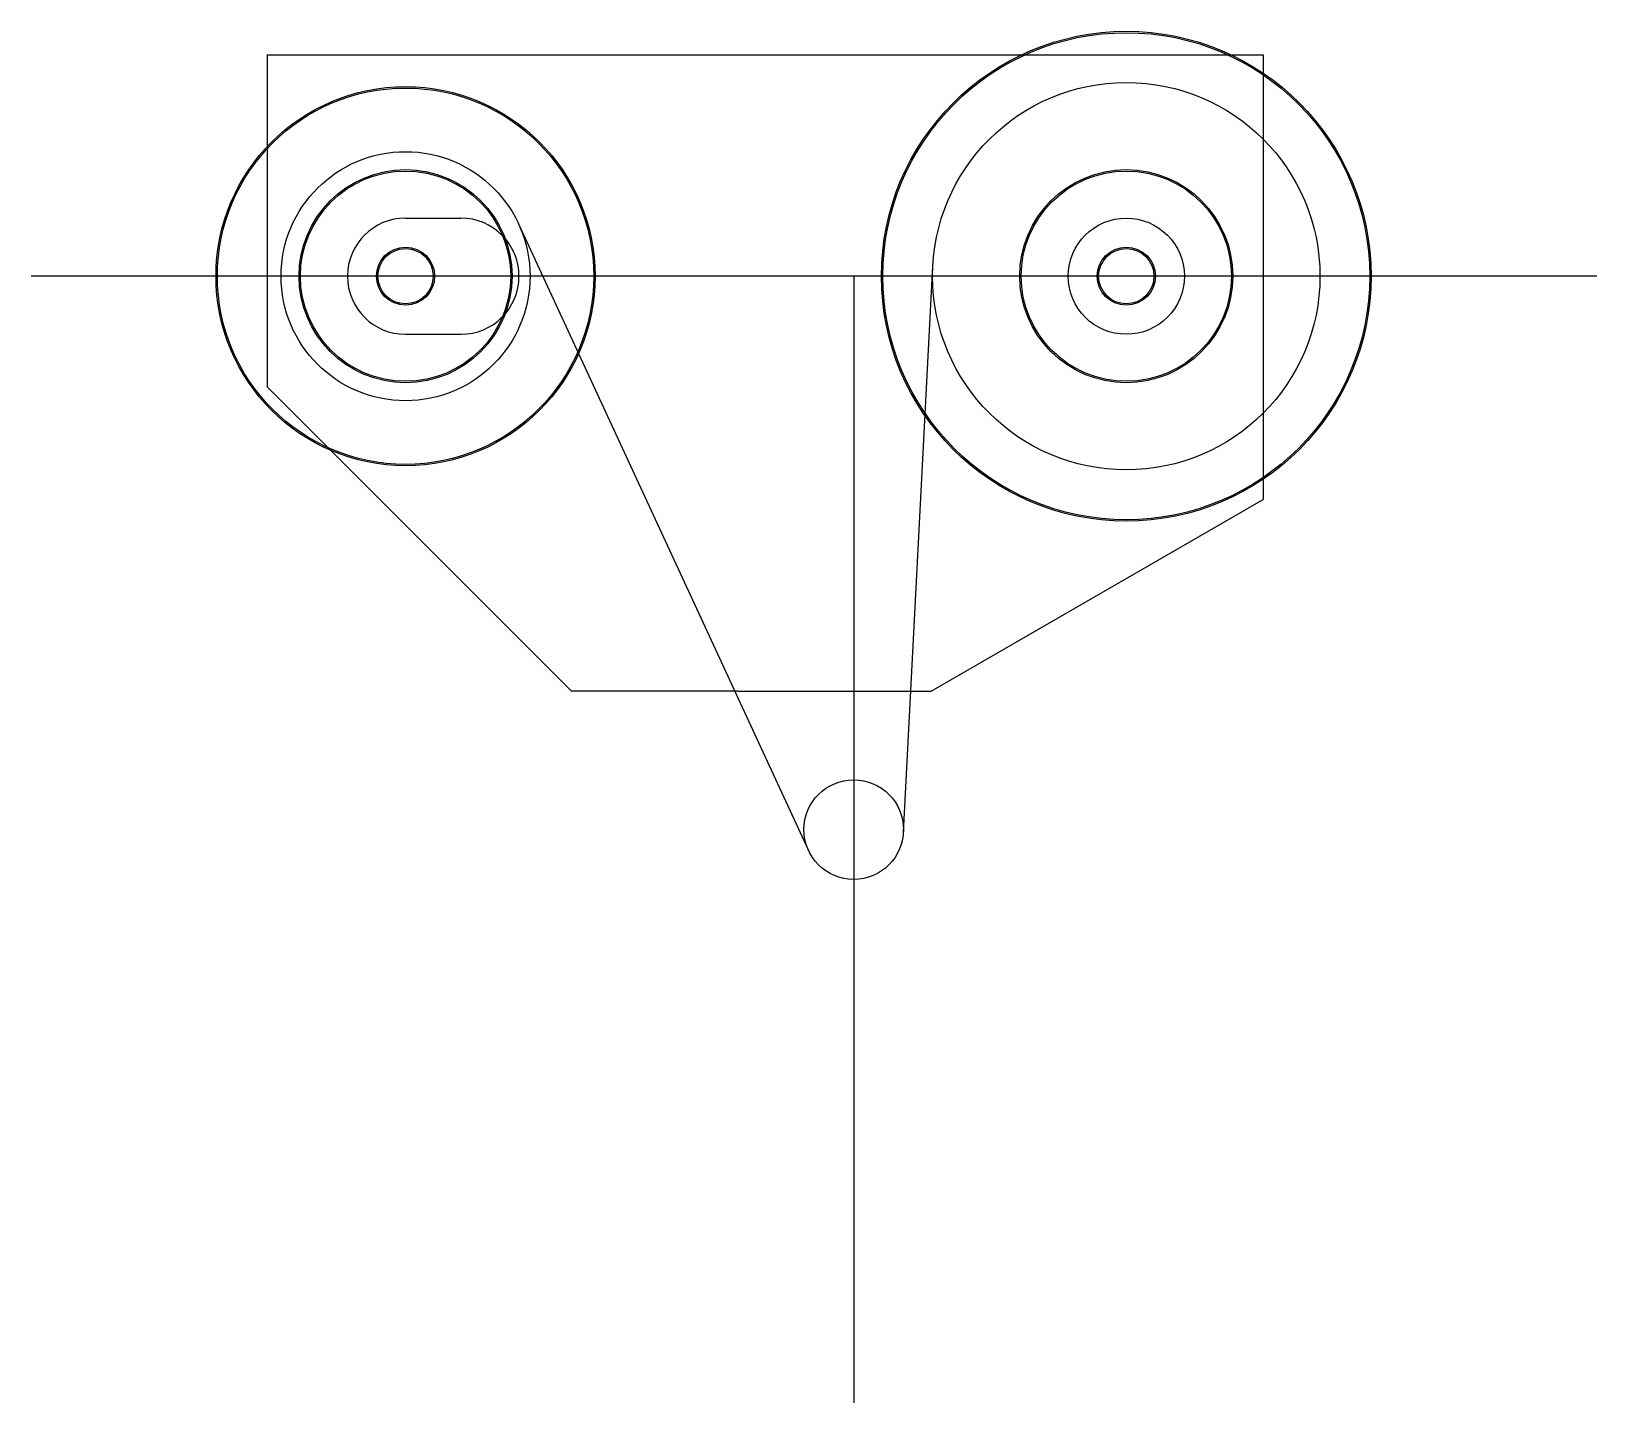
# Model space of a CAD drawing. Header units: millimetres. Extents: x 1 to 4048, y -393 to 1512.
# Drawn here: x 2013 to 2579, y 53 to 549 of the extents above; entities that cross this region are included whole.
import ezdxf

# ---------------------------------------------------------------- set-up
doc = ezdxf.new("R2010")
doc.units = ezdxf.units.MM

msp = doc.modelspace()

# ---------------------------------------------------------------- linework, layer by layer
for p, q in [((2097.986, 540.332), (2097.986, 420.332)), ((2097.986, 540.332), (2457.986, 540.332)), ((2457.986, 540.332), (2457.986, 379.614)), ((2147.986, 481.332), (2167.986, 481.332)), ((2188.824, 479.235), (2293.652, 252.771)), ((2327.962, 259.399), (2338.581, 463.961)), ((2578.508, 460.332), (2012.725, 460.332)), ((2309.986, 460.332), (2309.986, 53.205)), ((2147.986, 439.332), (2167.986, 439.332)), ((2207.986, 310.332), (2097.986, 420.332)), ((2337.986, 310.332), (2457.986, 379.614)), ((2267.986, 310.332), (2207.986, 310.332)), ((2267.986, 310.332), (2337.986, 310.332))]:
    msp.add_line(p, q)
at = {"color": 7, "linetype": 'Continuous', "lineweight": 25}
for centre, radius in [((2408.486, 460.332), 88.5), ((2408.486, 460.332), 88), ((2147.986, 460.332), 68.5), ((2147.986, 460.332), 68), ((2147.986, 460.332), 38.5), ((2147.986, 460.332), 38), ((2408.486, 460.332), 38.5), ((2408.486, 460.332), 38), ((2147.986, 460.332), 10.5), ((2147.986, 460.332), 10), ((2408.486, 460.332), 10.5), ((2408.486, 460.332), 10)]:
    msp.add_circle(centre, radius, dxfattribs=at)
for centre, radius in [((2408.486, 460.332), 70), ((2147.986, 460.332), 45), ((2408.486, 460.332), 21), ((2309.986, 260.332), 18)]:
    msp.add_circle(centre, radius)
for centre, start, end in [((2147.986, 460.332), 90, 270), ((2167.986, 460.332), 270, 90)]:
    msp.add_arc(centre, 21, start, end)

doc.saveas('drawing.dxf')
